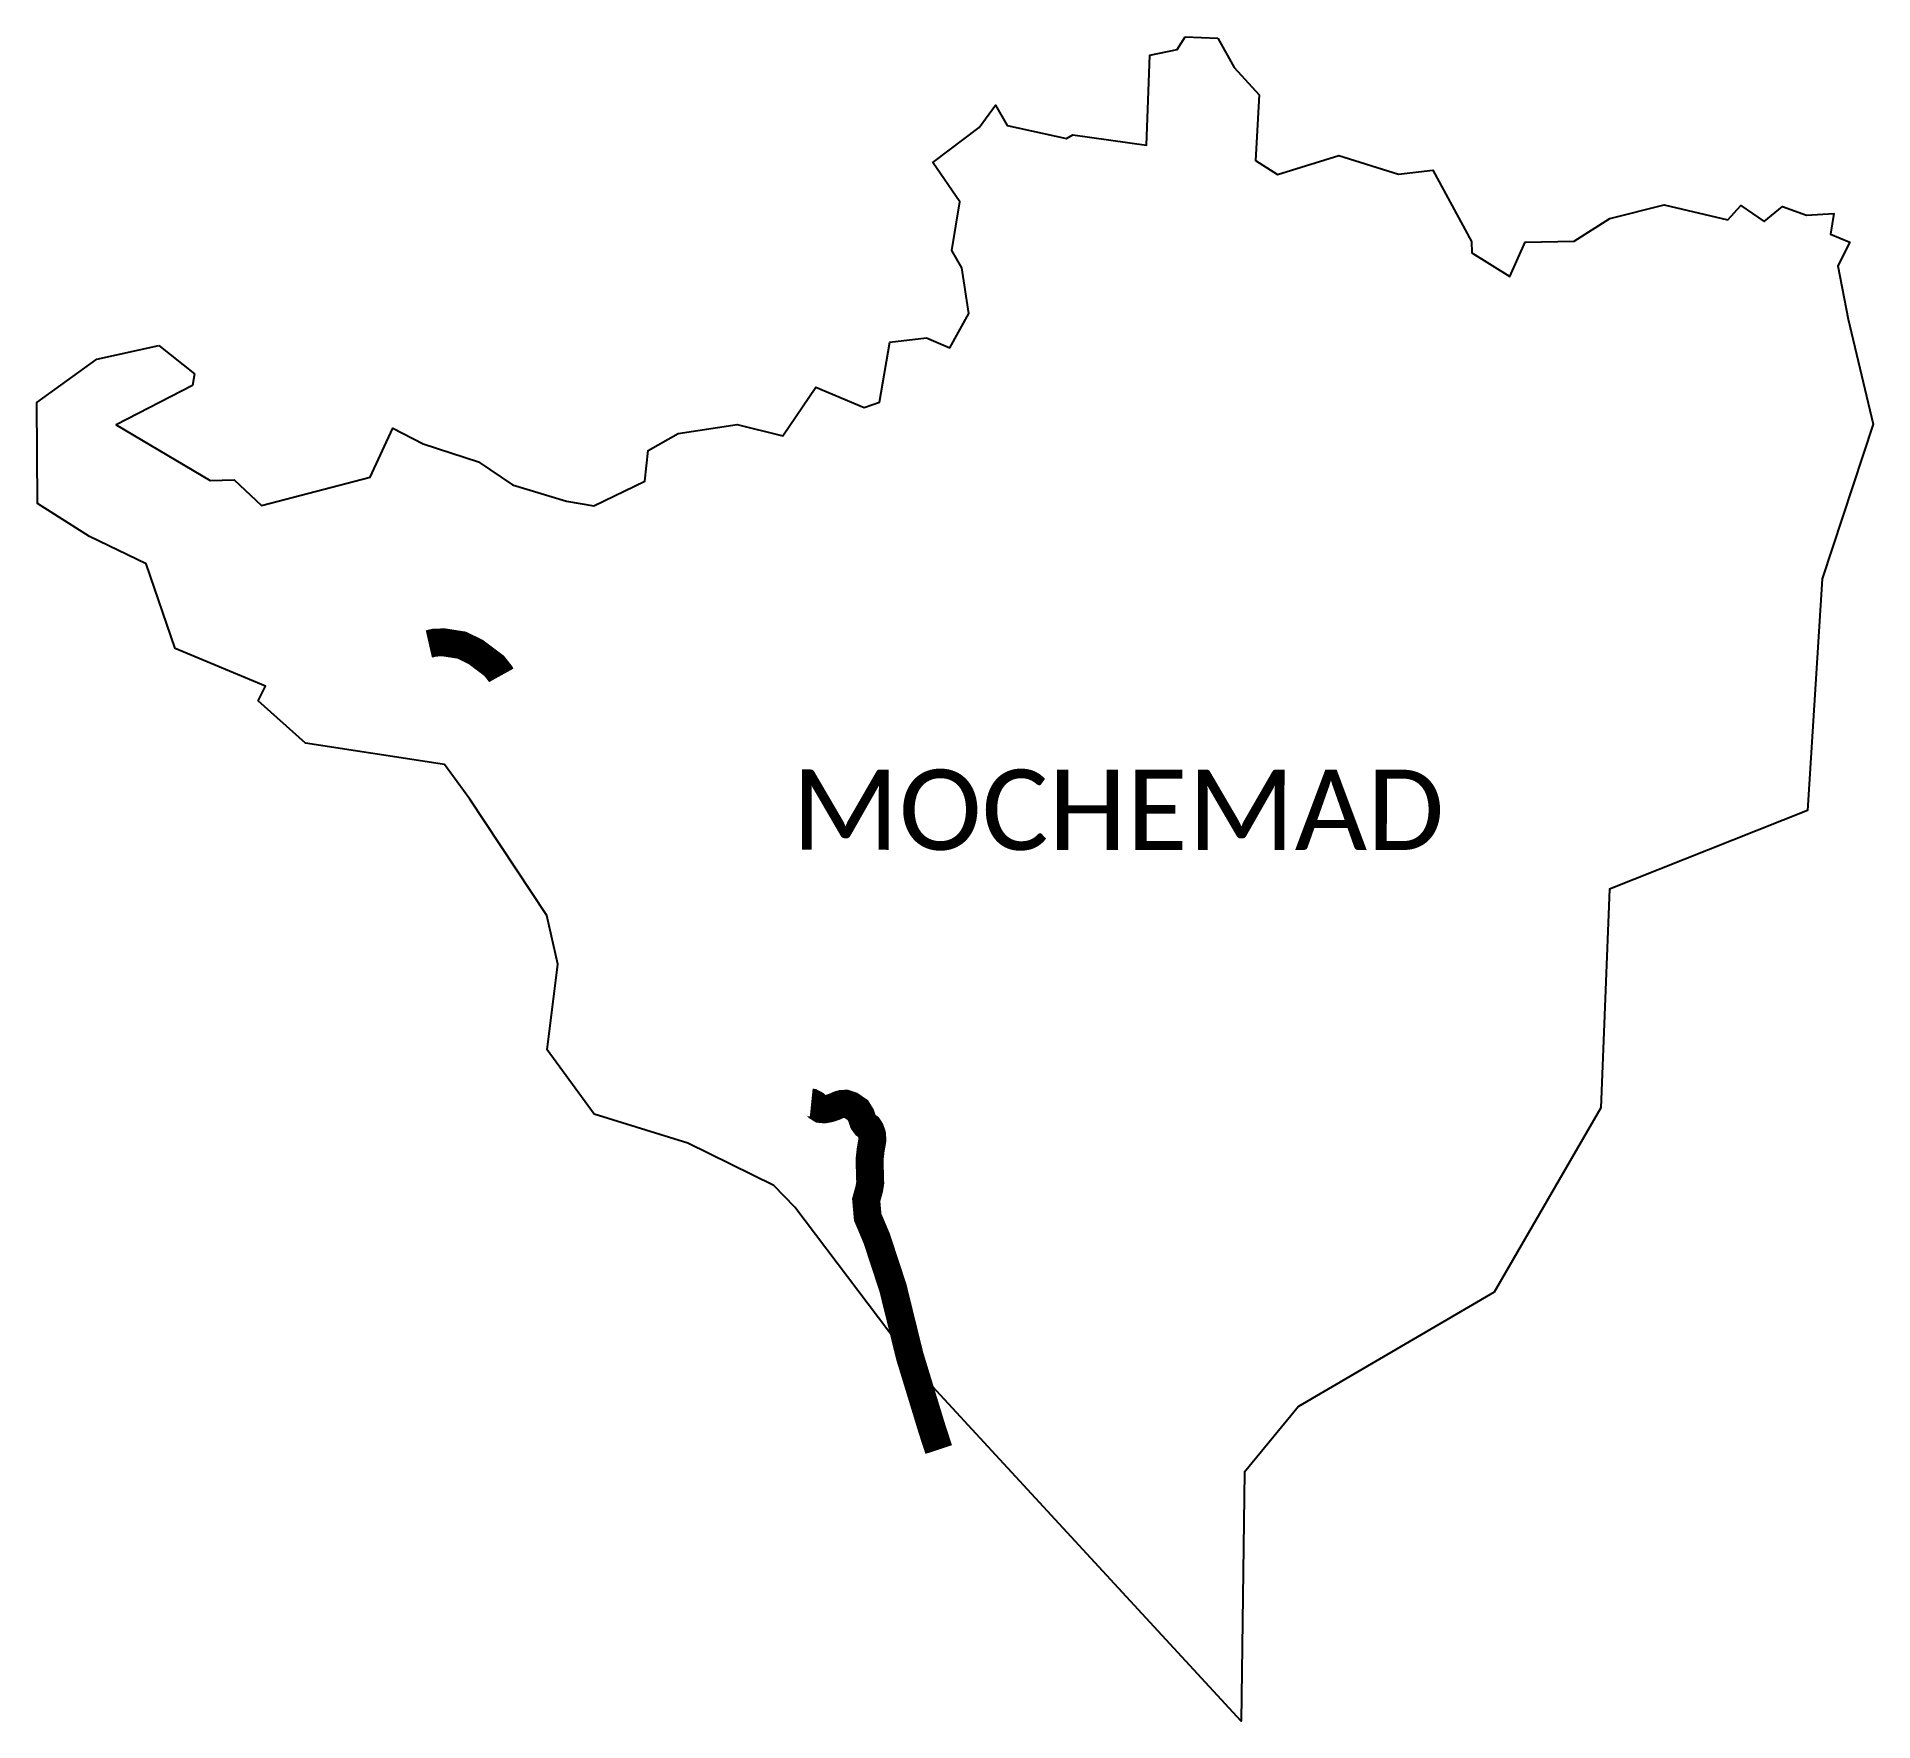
# Model space of a CAD drawing. Header units: metres. Extents: x 330680 to 359033, y 1746637 to 1931097.
# Drawn here: x 353962 to 357247, y 1746637 to 1749651 of the extents above; entities outside this region: 1.
import ezdxf

# ---------------------------------------------------------------- set-up
doc = ezdxf.new("R2010")
doc.units = ezdxf.units.M
for name, color, linetype in [('DITRICT NAME', 118, 'Continuous'), ('UNPROTECTED', 130, 'Continuous'), ('village', 3, 'Continuous'), ('VILLAGE NAME', 250, 'Continuous')]:
    doc.layers.add(name, color=color, linetype=linetype)

msp = doc.modelspace()

# ---------------------------------------------------------------- linework, layer by layer
at = {"color": 3}
for points in [[(356074.7, 1749648.5), (356103.5, 1749595.7), (356148.2, 1749546.8), (356141.6, 1749429.3), (356181.1, 1749404.6), (356291.1, 1749438.5), (356397.8, 1749405), (356459.1, 1749412), (356528.3, 1749284.6), (356529, 1749264.3), (356597, 1749221.6), (356624.2, 1749283.2), (356712, 1749285.2), (356775.7, 1749325.4), (356872.7, 1749350.3), (356986.6, 1749323.2), (357010, 1749348.6), (357051.7, 1749320.2), (357084.8, 1749347), (357127.4, 1749331.4), (357176.1, 1749334.5), (357170.3, 1749297.4), (357204.7, 1749283.4), (357183.5, 1749241.2), (357201.8, 1749145.8), (357246.9, 1748957.9), (357155.6, 1748680.8), (357129.4, 1748266.7), (356775.2, 1748125.8), (356759.3, 1747734.8), (356568.8, 1747405.2), (356218.7, 1747200.2), (356121.9, 1747083.2), (356116.4, 1746637.3), (355543.5, 1747259.1), (355317.7, 1747556.8), (355280.4, 1747595.7), (355126.5, 1747671.3), (354958.8, 1747723.4), (354874.7, 1747838.2), (354893.9, 1747991.6), (354874.5, 1748078.7), (354736.6, 1748286.9), (354691.5, 1748349.1), (354442.5, 1748387.3), (354357.8, 1748462.8), (354371.3, 1748488.9), (354209.5, 1748556.4), (354157.5, 1748707.9), (354056, 1748757), (353963.3, 1748816), (353961.8, 1748996.4), (354069.1, 1749074.2), (354180, 1749098.7)], [(354244.1, 1749048), (354240.4, 1749027.1), (354103.8, 1748956.5), (354272.3, 1748857), (354315, 1748858.2), (354363.8, 1748812.1), (354558.3, 1748863), (354598.8, 1748950.7), (354653, 1748922.6), (354752.1, 1748890.1), (354812.7, 1748849.4), (354909.7, 1748819.9), (354958.2, 1748811.9), (355049.7, 1748856), (355055.6, 1748910.4), (355109.3, 1748941), (355214.7, 1748956.9), (355296.2, 1748937), (355355.3, 1749024.1), (355441.9, 1748987.5), (355469.5, 1748997.2), (355488, 1749104.3), (355553.6, 1749112.3), (355595.1, 1749094.4), (355629, 1749155.7), (355616.5, 1749237.4), (355598.8, 1749268.4), (355612.9, 1749355.4), (355564.8, 1749425.9), (355647.7, 1749488.3), (355676.8, 1749528.1), (355697.4, 1749491.7), (355803.8, 1749468.6), (355814.9, 1749475.5), (355946.7, 1749457), (355953, 1749617.8), (356001.9, 1749628.2), (356016, 1749650.8)], [(356016, 1749650.8), (356074.7, 1749648.5)]]:
    msp.add_lwpolyline(points, dxfattribs=at)
at = {"layer": 'UNPROTECTED', "const_width": 50, "flags": 128}
for points in [[(354663.2, 1748564.5), (354670.2, 1748566.1), (354674, 1748567), (354690.6, 1748567.3), (354722, 1748562.4), (354746.8, 1748550.3), (354765.2, 1748536.5), (354779.9, 1748525.5), (354791.3, 1748511), (354792.8, 1748508.3)], [(355347.2, 1747744.1), (355348.2, 1747744), (355353.8, 1747741), (355359.1, 1747735.8), (355364.2, 1747732.6), (355370.4, 1747732), (355379, 1747733.5), (355388.5, 1747736.6), (355397, 1747740.4), (355401.8, 1747741.7), (355409.2, 1747742), (355418, 1747739.1), (355430.3, 1747730.8), (355436.2, 1747721.4), (355440.3, 1747709.2), (355444.1, 1747703.9), (355449.9, 1747700.1), (355453, 1747695.3), (355455.8, 1747687.6), (355456.6, 1747677.1), (355453.5, 1747659.5), (355451.5, 1747641.9), (355452.7, 1747600.5), (355450.9, 1747589.4), (355445.5, 1747569.9), (355448.2, 1747539.1), (355464.3, 1747501.1), (355493.4, 1747412.5), (355523.3, 1747290.9), (355564, 1747157.6), (355575.3, 1747123.4)]]:
    msp.add_lwpolyline(points, dxfattribs=at)
at = {"layer": 'village'}
msp.add_lwpolyline([(354180, 1749098.7), (354244.1, 1749048)], dxfattribs=at)

# ---------------------------------------------------------------- texts
at = {"layer": 'DITRICT NAME', "insert": (330214.1, 1930543.7), "char_height": 4163.821, "attachment_point": 1, "rotation": 1.1028}
msp.add_mtext_dynamic_manual_height_columns('{\\fCalibri|b0|i0|c0|p34;RATNAGIRI}', width=3511.449, gutter_width=20819.1, heights=[0], dxfattribs=at)
at = {"layer": 'VILLAGE NAME', "insert": (355312.4, 1748340), "char_height": 143.7, "attachment_point": 1, "rotation": 359.9793}
msp.add_mtext_dynamic_manual_height_columns('{\\fCalibri|b0|i0|c0|p34;MOCHEMAD}', width=1418, gutter_width=718.5, heights=[0], dxfattribs=at)

doc.saveas('drawing.dxf')
